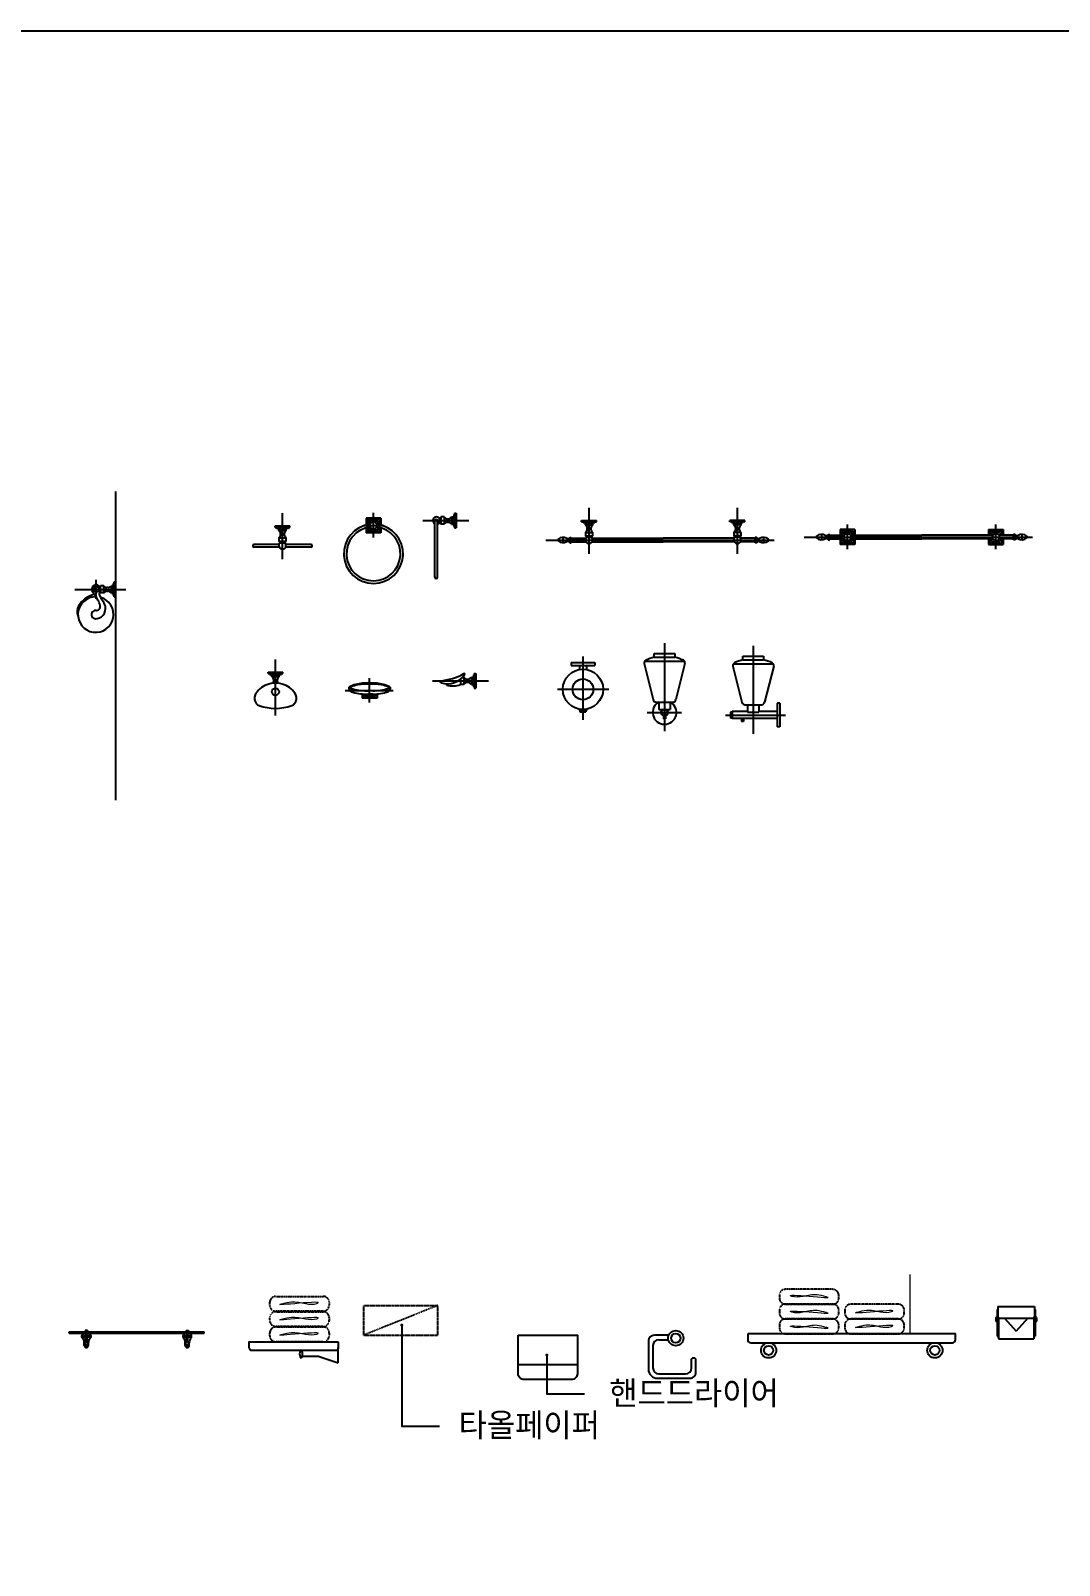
# Model space of a CAD drawing. Header units: inches. Extents: x -1249499 to 290957, y -589671 to 1013543.
# Drawn here: x -1055255 to -1051788, y 303014 to 308188 of the extents above; entities that cross this region are included whole.
import ezdxf
from ezdxf.enums import TextEntityAlignment as Align

# ---------------------------------------------------------------- set-up
doc = ezdxf.new("R2010")
doc.units = ezdxf.units.IN
doc.header["$MEASUREMENT"] = 0
doc.linetypes.add('HIDDEN', pattern=[2, 1, -1])
for name, color, linetype in [('4', 4, 'Continuous'), ('5', 5, 'Continuous'), ('7', 7, 'Continuous'), ('FUR', 4, 'Continuous'), ('TOIL', 9, 'Continuous'), ('가구', 4, 'Continuous'), ('벽체마감', 1, 'Continuous')]:
    doc.layers.add(name, color=color, linetype=linetype)
for name, color, linetype, lineweight in [('8', 8, 'Continuous', 5), ('보조선', 8, 'Continuous', 5), ('입면마감재선', 8, 'Continuous', 5)]:
    doc.layers.add(name, color=color, linetype=linetype, lineweight=lineweight)
doc.styles.add('HGTXT', font='romans.shx', dxfattribs={"height": 200, "bigfont": 'whgtxt.shx'})

msp = doc.modelspace()

# ---------------------------------------------------------------- linework, layer by layer
at = {"color": 6}
msp.add_lwpolyline([(-1061085, 308188), (-1045914, 308188), (-1045914, 301019), (-1061085, 301019)], close=True, dxfattribs=at)
at = {"const_width": 5}
for points in [[(-1054006.5, 303824.1, 1), (-1054001.5, 303824.1, 1)], [(-1053517.5, 303723.2, 1), (-1053512.5, 303723.2, 1)]]:
    msp.add_lwpolyline(points, format="xyb", close=True, dxfattribs=at)
at = {"layer": '4'}
msp.add_line((-1053412.2, 303690.3), (-1053612.2, 303690.3), dxfattribs=at)
msp.add_lwpolyline([(-1053612.2, 303790.3), (-1053412.2, 303790.3), (-1053412.2, 303660.3, -0.414214), (-1053432.2, 303640.3), (-1053592.2, 303640.3, -0.414214), (-1053612.2, 303660.3)], format="xyb", close=True, dxfattribs=at)
at = {"layer": '5'}
for p, q in [((-1054967.9, 305594.4), (-1054967.9, 306635)), ((-1054406.3, 306406), (-1054406.3, 306561.1)), ((-1054074.5, 306545), (-1054124.5, 306545)), ((-1054124.5, 306545), (-1054124.5, 306521.4)), ((-1054099.5, 306479.5), (-1054099.5, 306562.1)), ((-1054074.5, 306545), (-1054074.5, 306521.4)), ((-1053877.7, 306544.1), (-1053877.7, 306528.8)), ((-1053861.5, 306548.5), (-1053872.3, 306548.5)), ((-1053872.3, 306548.5), (-1053872.3, 306524.5)), ((-1053861.5, 306548.5), (-1053861.5, 306524.5)), ((-1053851.1, 306542.5), (-1053846.7, 306542.5)), ((-1053836, 306548.9), (-1053831, 306548.9)), ((-1053836, 306548.9), (-1053836, 306524)), ((-1053831, 306551.5), (-1053828.5, 306551.5)), ((-1053831, 306551.5), (-1053831, 306521.5)), ((-1053828.5, 306556.5), (-1053826, 306556.5)), ((-1053828.5, 306556.5), (-1053828.5, 306516.5)), ((-1053826, 306561.5), (-1053826, 306511.5)), ((-1053826, 306561.5), (-1053821, 306561.5)), ((-1053821, 306561.5), (-1053821, 306511.5)), ((-1053372.8, 306424.6), (-1053372.8, 306579.7)), ((-1052872.8, 306424.6), (-1052872.8, 306579.7)), ((-1054431.3, 306518.3), (-1054381.3, 306518.3)), ((-1054431.3, 306513.3), (-1054431.3, 306518.3)), ((-1054431.3, 306513.3), (-1054381.3, 306513.3)), ((-1054426.3, 306510.8), (-1054426.3, 306513.3)), ((-1054426.3, 306510.8), (-1054386.3, 306510.8)), ((-1054421.3, 306508.3), (-1054421.3, 306510.8)), ((-1054421.3, 306508.3), (-1054391.3, 306508.3)), ((-1054418.7, 306503.3), (-1054418.7, 306508.3)), ((-1054418.7, 306503.3), (-1054393.9, 306503.3)), ((-1054412.3, 306488.1), (-1054412.3, 306492.5)), ((-1054400.3, 306492.5), (-1054400.3, 306488.1)), ((-1054393.9, 306503.3), (-1054393.9, 306508.3)), ((-1054391.3, 306508.3), (-1054391.3, 306510.8)), ((-1054386.3, 306510.8), (-1054386.3, 306513.3)), ((-1054381.3, 306513.3), (-1054381.3, 306518.3)), ((-1054133.6, 306520), (-1054064.5, 306520)), ((-1054124.5, 306512), (-1054124.5, 306495)), ((-1054074.5, 306495), (-1054124.5, 306495)), ((-1054119.5, 306540), (-1054079.5, 306540)), ((-1054119.5, 306540), (-1054119.5, 306522.5)), ((-1054119.5, 306513.3), (-1054119.5, 306500)), ((-1054079.5, 306500), (-1054119.5, 306500)), ((-1054114.5, 306535), (-1054084.5, 306535)), ((-1054114.5, 306535), (-1054114.5, 306523.4)), ((-1054114.5, 306514), (-1054114.5, 306505)), ((-1054084.5, 306505), (-1054114.5, 306505)), ((-1054084.5, 306535), (-1054084.5, 306523.4)), ((-1054084.5, 306514), (-1054084.5, 306505)), ((-1054079.5, 306540), (-1054079.5, 306522.5)), ((-1054079.5, 306513.3), (-1054079.5, 306500)), ((-1054074.5, 306512), (-1054074.5, 306495)), ((-1053933.3, 306536.5), (-1053778.1, 306536.5)), ((-1053892.5, 306345.5), (-1053892.5, 306535.8)), ((-1053883.5, 306345.5), (-1053883.5, 306535.8)), ((-1053861.5, 306524.5), (-1053872.3, 306524.5)), ((-1053846.7, 306530.5), (-1053851.1, 306530.5)), ((-1053836, 306524), (-1053831, 306524)), ((-1053831, 306521.5), (-1053828.5, 306521.5)), ((-1053828.5, 306516.5), (-1053826, 306516.5)), ((-1053826, 306511.5), (-1053821, 306511.5)), ((-1053397.8, 306536.9), (-1053347.8, 306536.9)), ((-1053397.8, 306531.9), (-1053397.8, 306536.9)), ((-1053397.8, 306531.9), (-1053347.8, 306531.9)), ((-1053392.8, 306529.4), (-1053392.8, 306531.9)), ((-1053392.8, 306529.4), (-1053352.8, 306529.4)), ((-1053387.8, 306526.9), (-1053387.8, 306529.4)), ((-1053387.8, 306526.9), (-1053357.8, 306526.9)), ((-1053385.2, 306521.9), (-1053385.2, 306526.9)), ((-1053385.2, 306521.9), (-1053360.3, 306521.9)), ((-1053384.8, 306496.3), (-1053384.8, 306485.5)), ((-1053384.8, 306496.3), (-1053360.8, 306496.3)), ((-1053378.8, 306506.7), (-1053378.8, 306511.1)), ((-1053366.8, 306511.1), (-1053366.8, 306506.7)), ((-1053360.8, 306496.3), (-1053360.8, 306485.5)), ((-1053360.3, 306521.9), (-1053360.3, 306526.9)), ((-1053357.8, 306526.9), (-1053357.8, 306529.4)), ((-1053352.8, 306529.4), (-1053352.8, 306531.9)), ((-1053347.8, 306531.9), (-1053347.8, 306536.9)), ((-1052897.8, 306531.9), (-1052897.8, 306536.9)), ((-1052847.8, 306536.9), (-1052897.8, 306536.9)), ((-1052847.8, 306531.9), (-1052897.8, 306531.9)), ((-1052892.8, 306529.4), (-1052892.8, 306531.9)), ((-1052852.8, 306529.4), (-1052892.8, 306529.4)), ((-1052887.8, 306526.9), (-1052887.8, 306529.4)), ((-1052857.8, 306526.9), (-1052887.8, 306526.9)), ((-1052885.2, 306521.9), (-1052885.2, 306526.9)), ((-1052860.3, 306521.9), (-1052885.2, 306521.9)), ((-1052884.8, 306496.3), (-1052884.8, 306485.5)), ((-1052860.8, 306496.3), (-1052884.8, 306496.3)), ((-1052878.8, 306511.1), (-1052878.8, 306506.7)), ((-1052866.8, 306506.7), (-1052866.8, 306511.1)), ((-1052860.8, 306496.3), (-1052860.8, 306485.5)), ((-1052860.3, 306521.9), (-1052860.3, 306526.9)), ((-1052857.8, 306526.9), (-1052857.8, 306529.4)), ((-1052852.8, 306529.4), (-1052852.8, 306531.9)), ((-1052847.8, 306531.9), (-1052847.8, 306536.9)), ((-1052476.6, 306505.8), (-1052526.6, 306505.8)), ((-1052526.6, 306505.8), (-1052526.6, 306486.8)), ((-1052521.6, 306500.8), (-1052521.6, 306486.8)), ((-1052521.6, 306500.8), (-1052481.6, 306500.8)), ((-1052516.6, 306495.8), (-1052516.6, 306486.8)), ((-1052516.6, 306495.8), (-1052486.6, 306495.8)), ((-1052501.6, 306440.3), (-1052501.6, 306522.9)), ((-1052486.6, 306495.8), (-1052486.6, 306486.8)), ((-1052481.6, 306500.8), (-1052481.6, 306486.8)), ((-1052476.6, 306505.8), (-1052476.6, 306486.8)), ((-1052026.6, 306505.8), (-1051976.6, 306505.8)), ((-1052026.6, 306505.8), (-1052026.6, 306486.8)), ((-1052021.6, 306500.8), (-1052021.6, 306486.8)), ((-1051981.6, 306500.8), (-1052021.6, 306500.8)), ((-1052016.6, 306495.8), (-1052016.6, 306486.8)), ((-1051986.6, 306495.8), (-1052016.6, 306495.8)), ((-1052001.6, 306440.3), (-1052001.6, 306522.9)), ((-1051986.6, 306495.8), (-1051986.6, 306486.8)), ((-1051981.6, 306500.8), (-1051981.6, 306486.8)), ((-1051976.6, 306505.8), (-1051976.6, 306486.8)), ((-1054417.8, 306455.8), (-1054501.8, 306455.8)), ((-1054416.9, 306446.8), (-1054501.8, 306446.8)), ((-1054418.3, 306477.7), (-1054394.3, 306477.7)), ((-1054418.3, 306477.7), (-1054418.3, 306466.9)), ((-1054418.3, 306466.9), (-1054394.3, 306466.9)), ((-1054414, 306461.5), (-1054398.6, 306461.5)), ((-1054310.8, 306446.8), (-1054395.7, 306446.8)), ((-1054310.8, 306455.8), (-1054394.8, 306455.8)), ((-1054394.3, 306477.7), (-1054394.3, 306466.9)), ((-1053518.7, 306470.9), (-1052748.8, 306470.9)), ((-1053460.8, 306479.9), (-1053460.8, 306461.9)), ((-1053437.8, 306461.9), (-1053437.8, 306479.9)), ((-1053437.8, 306479.9), (-1053432.8, 306479.9)), ((-1053437.8, 306461.9), (-1053432.8, 306461.9)), ((-1053432.8, 306461.9), (-1053432.8, 306479.9)), ((-1053432.8, 306476.9), (-1053383.1, 306476.9)), ((-1053432.8, 306464.9), (-1053383.1, 306464.9)), ((-1053384.8, 306485.5), (-1053360.8, 306485.5)), ((-1053380.4, 306480.1), (-1053365.1, 306480.1)), ((-1053362.4, 306476.9), (-1053122.8, 306476.9)), ((-1053362.4, 306464.9), (-1053122.8, 306464.9)), ((-1052883.1, 306476.9), (-1053122.8, 306476.9)), ((-1052883.1, 306464.9), (-1053122.8, 306464.9)), ((-1052860.8, 306485.5), (-1052884.8, 306485.5)), ((-1052865.1, 306480.1), (-1052880.4, 306480.1)), ((-1052812.8, 306476.9), (-1052862.4, 306476.9)), ((-1052812.8, 306464.9), (-1052862.4, 306464.9)), ((-1052807.8, 306479.9), (-1052812.8, 306479.9)), ((-1052812.8, 306461.9), (-1052812.8, 306479.9)), ((-1052807.8, 306461.9), (-1052812.8, 306461.9)), ((-1052807.8, 306461.9), (-1052807.8, 306479.9)), ((-1052784.8, 306479.9), (-1052784.8, 306461.9)), ((-1052647.5, 306480.8), (-1051877.6, 306480.8)), ((-1052589.6, 306489.8), (-1052589.6, 306471.8)), ((-1052566.6, 306489.8), (-1052561.6, 306489.8)), ((-1052566.6, 306471.8), (-1052566.6, 306489.8)), ((-1052566.6, 306471.8), (-1052561.6, 306471.8)), ((-1052561.6, 306471.8), (-1052561.6, 306489.8)), ((-1052561.6, 306486.8), (-1052512, 306486.8)), ((-1052561.6, 306474.8), (-1052512, 306474.8)), ((-1052526.6, 306474.8), (-1052526.6, 306455.8)), ((-1052476.6, 306455.8), (-1052526.6, 306455.8)), ((-1052521.6, 306474.8), (-1052521.6, 306460.8)), ((-1052481.6, 306460.8), (-1052521.6, 306460.8)), ((-1052516.6, 306474.8), (-1052516.6, 306465.8)), ((-1052486.6, 306465.8), (-1052516.6, 306465.8)), ((-1052491.2, 306486.8), (-1052251.6, 306486.8)), ((-1052491.2, 306474.8), (-1052251.6, 306474.8)), ((-1052486.6, 306474.8), (-1052486.6, 306465.8)), ((-1052481.6, 306474.8), (-1052481.6, 306460.8)), ((-1052476.6, 306474.8), (-1052476.6, 306455.8)), ((-1052012, 306486.8), (-1052251.6, 306486.8)), ((-1052012, 306474.8), (-1052251.6, 306474.8)), ((-1052026.6, 306474.8), (-1052026.6, 306455.8)), ((-1052026.6, 306455.8), (-1051976.6, 306455.8)), ((-1052021.6, 306474.8), (-1052021.6, 306460.8)), ((-1052021.6, 306460.8), (-1051981.6, 306460.8)), ((-1052016.6, 306474.8), (-1052016.6, 306465.8)), ((-1052016.6, 306465.8), (-1051986.6, 306465.8)), ((-1051941.6, 306486.8), (-1051991.2, 306486.8)), ((-1051941.6, 306474.8), (-1051991.2, 306474.8)), ((-1051986.6, 306474.8), (-1051986.6, 306465.8)), ((-1051981.6, 306474.8), (-1051981.6, 306460.8)), ((-1051976.6, 306474.8), (-1051976.6, 306455.8)), ((-1051936.6, 306489.8), (-1051941.6, 306489.8)), ((-1051941.6, 306471.8), (-1051941.6, 306489.8)), ((-1051936.6, 306471.8), (-1051941.6, 306471.8)), ((-1051936.6, 306471.8), (-1051936.6, 306489.8)), ((-1051913.6, 306489.8), (-1051913.6, 306471.8)), ((-1055033.9, 306273.1), (-1055033.9, 306336.4)), ((-1055105.8, 306304.4), (-1054933.9, 306304.4)), ((-1055019.2, 306307.7), (-1055019.2, 306316.4)), ((-1055008.4, 306316.4), (-1055019.2, 306316.4)), ((-1055019.2, 306301.1), (-1055019.2, 306292.4)), ((-1055008.4, 306292.4), (-1055019.2, 306292.4)), ((-1055008.4, 306292.4), (-1055008.4, 306316.4)), ((-1054993.6, 306310.4), (-1054998, 306310.4)), ((-1054998, 306298.4), (-1054993.6, 306298.4)), ((-1054982.9, 306291.9), (-1054982.9, 306316.8)), ((-1054982.9, 306316.8), (-1054977.9, 306316.8)), ((-1054982.9, 306291.9), (-1054977.9, 306291.9)), ((-1054977.9, 306289.4), (-1054977.9, 306319.4)), ((-1054977.9, 306319.4), (-1054975.4, 306319.4)), ((-1054977.9, 306289.4), (-1054975.4, 306289.4)), ((-1054975.4, 306284.4), (-1054975.4, 306324.4)), ((-1054975.4, 306324.4), (-1054972.9, 306324.4)), ((-1054975.4, 306284.4), (-1054972.9, 306284.4)), ((-1054972.9, 306279.4), (-1054972.9, 306329.4)), ((-1054972.9, 306329.4), (-1054967.9, 306329.4)), ((-1054967.9, 306279.4), (-1054967.9, 306329.4)), ((-1054972.9, 306279.4), (-1054967.9, 306279.4)), ((-1053393.4, 306078.2), (-1053393.4, 305864.8)), ((-1053153.3, 306088.6), (-1053083.3, 306088.6)), ((-1053153.3, 306075.9), (-1053153.3, 306088.6)), ((-1053118.3, 306122.8), (-1053118.3, 305826.3)), ((-1053083.3, 306088.6), (-1053083.3, 306075.9)), ((-1052854.2, 306079.8), (-1052784.3, 306079.8)), ((-1052854.2, 306067.1), (-1052854.2, 306079.8)), ((-1052819.2, 306114), (-1052819.2, 305817.5)), ((-1052784.3, 306079.8), (-1052784.3, 306067.1)), ((-1054454.7, 306025.4), (-1054404.7, 306025.4)), ((-1054454.7, 306020.4), (-1054454.7, 306025.4)), ((-1054429.7, 305879.1), (-1054429.7, 306068.2)), ((-1054404.7, 306020.4), (-1054404.7, 306025.4)), ((-1053433.4, 306057.5), (-1053353.4, 306057.5)), ((-1053433.4, 306057.5), (-1053433.4, 306047.5)), ((-1053433.4, 306047.5), (-1053353.4, 306047.5)), ((-1053405.4, 306047.5), (-1053405.4, 306034.3)), ((-1053381.4, 306047.5), (-1053381.4, 306034.3)), ((-1053353.4, 306057.5), (-1053353.4, 306047.5)), ((-1053187.1, 306054.8), (-1053156.6, 305932.9)), ((-1053185.6, 306061.9), (-1053051, 306061.9)), ((-1053153.3, 306075.9), (-1053083.3, 306075.9)), ((-1053049.5, 306054.8), (-1053080, 305932.9)), ((-1052888.1, 306046), (-1052857.6, 305924.1)), ((-1052886.6, 306053.1), (-1052751.9, 306053.1)), ((-1052854.2, 306067.1), (-1052784.3, 306067.1)), ((-1052750.4, 306046), (-1052780.9, 305924.1)), ((-1054454.7, 306020.4), (-1054404.7, 306020.4)), ((-1054449.7, 306017.9), (-1054449.7, 306020.4)), ((-1054449.7, 306017.9), (-1054409.7, 306017.9)), ((-1054444.7, 306015.4), (-1054444.7, 306017.9)), ((-1054444.7, 306015.4), (-1054414.7, 306015.4)), ((-1054442.2, 306010.4), (-1054442.2, 306015.4)), ((-1054442.2, 306010.4), (-1054417.3, 306010.4)), ((-1054435.7, 305995.2), (-1054435.7, 305999.6)), ((-1054423.7, 305999.6), (-1054423.7, 305995.2)), ((-1054417.3, 306010.4), (-1054417.3, 306015.4)), ((-1054414.7, 306015.4), (-1054414.7, 306017.9)), ((-1054409.7, 306017.9), (-1054409.7, 306020.4)), ((-1054087.5, 305988.2), (-1054137.5, 305988.2)), ((-1054137.5, 305988.2), (-1054137.5, 305987.2)), ((-1054112.5, 305922.6), (-1054112.5, 306005.2)), ((-1054087.5, 305988.2), (-1054087.5, 305987.2)), ((-1053900.7, 305996.1), (-1053711.6, 305996.1)), ((-1053853, 305986.1), (-1053853, 305982.1)), ((-1053805.8, 306001.8), (-1053805.8, 305984.1)), ((-1053795, 305984.1), (-1053805.8, 305984.1)), ((-1053795, 306008.1), (-1053799.2, 306008.1)), ((-1053795, 306008.1), (-1053795, 305984.1)), ((-1053784.6, 306002.1), (-1053780.2, 306002.1)), ((-1053780.2, 305990.1), (-1053784.6, 305990.1)), ((-1053769.5, 306008.5), (-1053769.5, 305983.6)), ((-1053769.5, 306008.5), (-1053764.5, 306008.5)), ((-1053769.5, 305983.6), (-1053764.5, 305983.6)), ((-1053764.5, 306011.1), (-1053764.5, 305981.1)), ((-1053764.5, 306011.1), (-1053762, 306011.1)), ((-1053764.5, 305981.1), (-1053762, 305981.1)), ((-1053762, 306016.1), (-1053762, 305976.1)), ((-1053762, 306016.1), (-1053759.5, 306016.1)), ((-1053762, 305976.1), (-1053759.5, 305976.1)), ((-1053759.5, 306021.1), (-1053759.5, 305971.1)), ((-1053759.5, 306021.1), (-1053754.5, 306021.1)), ((-1053754.5, 306021.1), (-1053754.5, 305971.1)), ((-1054195.1, 305963.2), (-1054032.7, 305963.2)), ((-1054137.5, 305951.8), (-1054137.5, 305938.2)), ((-1054087.5, 305938.2), (-1054137.5, 305938.2)), ((-1054132.5, 305951.5), (-1054132.5, 305943.2)), ((-1054092.5, 305943.2), (-1054132.5, 305943.2)), ((-1054127.5, 305949.8), (-1054127.5, 305951.3)), ((-1054123.2, 305962.5), (-1054112.5, 305962.5)), ((-1054123.2, 305951.2), (-1054112.5, 305951.2)), ((-1054101.7, 305962.5), (-1054112.5, 305962.5)), ((-1054101.7, 305951.2), (-1054112.5, 305951.2)), ((-1054097.5, 305949.8), (-1054097.5, 305951.3)), ((-1054092.5, 305951.5), (-1054092.5, 305943.2)), ((-1054087.5, 305951.8), (-1054087.5, 305938.2)), ((-1053759.5, 305971.1), (-1053754.5, 305971.1)), ((-1053478.8, 305967.5), (-1053306.3, 305967.5)), ((-1053146.8, 305924.6), (-1053089.8, 305924.6)), ((-1053137.3, 305924.6), (-1053137.3, 305899.6)), ((-1053099.3, 305924.6), (-1053099.3, 305899.6)), ((-1053405.4, 305900.7), (-1053405.4, 305896.2)), ((-1053405.4, 305896.2), (-1053381.4, 305896.2)), ((-1053403.4, 305896.2), (-1053403.4, 305891.2)), ((-1053403.4, 305891.2), (-1053383.4, 305891.2)), ((-1053383.4, 305896.2), (-1053383.4, 305891.2)), ((-1053381.4, 305900.7), (-1053381.4, 305896.2)), ((-1053176.6, 305889.6), (-1053060.9, 305889.6)), ((-1053137.3, 305899.6), (-1053099.3, 305899.6)), ((-1053121.8, 305878.1), (-1053121.8, 305867.6)), ((-1053114.8, 305878.1), (-1053114.8, 305867.6)), ((-1052913.1, 305880.8), (-1052710.5, 305880.8)), ((-1052890.5, 305890.8), (-1052895.5, 305890.8)), ((-1052895.5, 305890.8), (-1052895.5, 305870.8)), ((-1052890.5, 305870.8), (-1052895.5, 305870.8)), ((-1052838.2, 305892.8), (-1052890.5, 305892.8)), ((-1052890.5, 305892.8), (-1052890.5, 305868.8)), ((-1052847.7, 305915.8), (-1052790.8, 305915.8)), ((-1052838.2, 305915.8), (-1052838.2, 305890.8)), ((-1052838.2, 305890.8), (-1052800.2, 305890.8)), ((-1052800.2, 305915.8), (-1052800.2, 305890.8)), ((-1052739.2, 305892.8), (-1052800.2, 305892.8)), ((-1052739.2, 305920.8), (-1052739.2, 305840.8)), ((-1052729.2, 305920.8), (-1052739.2, 305920.8)), ((-1052729.2, 305920.8), (-1052729.2, 305840.8)), ((-1053114.8, 305867.6), (-1053121.8, 305867.6)), ((-1052739.2, 305868.8), (-1052890.5, 305868.8)), ((-1052859.3, 305868.8), (-1052859.3, 305858.8)), ((-1052852.3, 305858.8), (-1052859.3, 305858.8)), ((-1052852.3, 305868.8), (-1052852.3, 305858.8)), ((-1052729.2, 305840.8), (-1052739.2, 305840.8))]:
    msp.add_line(p, q, dxfattribs=at)
at = {"layer": '5', "linetype": 'HIDDEN'}
for p, q in [((-1054132.2, 303890.3), (-1053882.2, 303890.3)), ((-1054132.2, 303790.3), (-1054132.2, 303890.3)), ((-1053882.2, 303890.3), (-1054132.2, 303790.3)), ((-1053882.2, 303790.3), (-1053882.2, 303890.3)), ((-1054132.2, 303790.3), (-1053882.2, 303790.3))]:
    msp.add_line(p, q, dxfattribs=at)
at = {"layer": '5'}
msp.add_lwpolyline([(-1054360.8, 305948.5, 0.097975), (-1054376.7, 305969.1, 0.093152), (-1054400.6, 305983.2, 0.08734), (-1054429.7, 305988.4, 0.08734), (-1054458.8, 305983.2, 0.093152), (-1054482.7, 305969.1, 0.097975), (-1054498.6, 305948.5, 0.006027)], format="xyb", dxfattribs=at)
for centre, radius in [((-1054099.5, 306520), 12), ((-1052501.6, 306480.8), 12), ((-1052001.6, 306480.8), 12), ((-1055033.8, 306304.4), 9), ((-1053393.4, 305967.5), 67.9), ((-1053393.4, 305967.5), 35), ((-1054429.7, 305959.4), 12), ((-1053118.3, 305889.6), 10)]:
    msp.add_circle(centre, radius, dxfattribs=at)
for centre, radius, start, end in [((-1053887, 306536.5), 12, 39.7788, 242.472), ((-1053885.8, 306559.7), 17.5, 297.2378, 320.0303), ((-1053848.1, 306559.7), 17.5, 219.9697, 260.0303), ((-1053849.7, 306559.7), 17.5, 279.9697, 321.9038), ((-1054429.6, 306489.5), 17.5, 9.9697, 51.9038), ((-1054383, 306489.5), 17.5, 128.0962, 170.0303), ((-1054099.5, 306424.5), 100, 96.5257, 83.4743), ((-1054099.5, 306424.5), 91, 96.8412, 83.1588), ((-1053888, 306535.8), 4.5, 0, 180), ((-1053887, 306536.5), 12, 286.7274, 320.2212), ((-1053885.8, 306513.2), 17.5, 39.9697, 62.7622), ((-1053848.1, 306513.2), 17.5, 99.9697, 140.0303), ((-1053849.7, 306513.2), 17.5, 38.0962, 80.0303), ((-1053396, 306508.1), 17.5, 9.9697, 51.9038), ((-1053396, 306509.7), 17.5, 309.9697, 350.0303), ((-1053349.5, 306508.1), 17.5, 128.0962, 170.0303), ((-1053349.5, 306509.7), 17.5, 189.9697, 230.0303), ((-1052896, 306508.1), 17.5, 9.9697, 51.9038), ((-1052896, 306509.7), 17.5, 309.9697, 350.0303), ((-1052849.5, 306508.1), 17.5, 128.0962, 170.0303), ((-1052849.5, 306509.7), 17.5, 189.9697, 230.0303), ((-1054501.8, 306451.3), 4.5, 90, 270), ((-1054429.6, 306491.2), 17.5, 309.9697, 350.0303), ((-1054429.6, 306453.5), 17.5, 27.2378, 50.0303), ((-1054406.3, 306452.3), 12, 129.7788, 50.2212), ((-1054383, 306491.2), 17.5, 189.9697, 230.0303), ((-1054383, 306453.5), 17.5, 129.9697, 152.7622), ((-1054310.8, 306451.3), 4.5, 270, 90), ((-1053474.5, 306470.9), 4, 130.1687, 229.8313), ((-1053460.8, 306454.6), 25.3, 59.071, 130.1687), ((-1053460.8, 306487.2), 25.3, 229.8313, 300.929), ((-1053444.9, 306484.1), 8.3, 249.8991, 329.4477), ((-1053444.9, 306457.7), 8.3, 30.5523, 110.1009), ((-1053396, 306472.1), 17.5, 27.2378, 50.0303), ((-1053372.8, 306470.9), 12, 129.7788, 50.2212), ((-1053349.5, 306472.1), 17.5, 129.9697, 152.7622), ((-1052896, 306472.1), 17.5, 27.2378, 50.0303), ((-1052872.8, 306470.9), 12, 129.7788, 50.2212), ((-1052849.5, 306472.1), 17.5, 129.9697, 152.7622), ((-1052800.6, 306484.1), 8.3, 210.5523, 290.1009), ((-1052800.6, 306457.7), 8.3, 69.8991, 149.4477), ((-1052784.8, 306454.6), 25.3, 49.8313, 120.929), ((-1052784.8, 306487.2), 25.3, 239.071, 310.1687), ((-1052771, 306470.9), 4, 310.1687, 49.8313), ((-1052603.3, 306480.8), 4, 130.1687, 229.8313), ((-1052589.6, 306464.6), 25.3, 59.071, 130.1687), ((-1052589.6, 306497.1), 25.3, 229.8313, 300.929), ((-1052573.8, 306494), 8.3, 249.8991, 329.4477), ((-1052573.8, 306467.6), 8.3, 30.5523, 110.1009), ((-1051929.5, 306494), 8.3, 210.5523, 290.1009), ((-1051929.5, 306467.6), 8.3, 69.8991, 149.4477), ((-1051913.6, 306464.6), 25.3, 49.8313, 120.929), ((-1051913.6, 306497.1), 25.3, 239.071, 310.1687), ((-1051899.9, 306480.8), 4, 310.1687, 49.8313), ((-1053888, 306345.5), 4.5, 180, 0), ((-1055018.3, 306203.5), 87.3, 104.5397, 149.179), ((-1055033.8, 306304.4), 15, 321.4697, 217.293), ((-1055201.8, 306173.6), 197.9, 28.6397, 37.9508), ((-1055014.2, 306288.9), 10, 141.4697, 205.2274), ((-1054932.1, 306327.5), 100.7, 205.2274, 217.513), ((-1055032.7, 306327.6), 17.5, 307.1317, 320.0303), ((-1055032.7, 306281.1), 17.5, 39.9697, 52.7426), ((-1054995, 306327.6), 17.5, 219.9697, 260.0303), ((-1054995, 306281.1), 17.5, 99.9697, 140.0303), ((-1054996.6, 306327.6), 17.5, 279.9697, 321.9038), ((-1054996.6, 306281.1), 17.5, 38.0962, 80.0303), ((-1055062.8, 306229.3), 35.8, 148.3017, 202.0627), ((-1055035.5, 306219.7), 60, 89.2408, 74.6675), ((-1055035.5, 306219.7), 14.3, 90.9584, 288.6027), ((-1055032.6, 306246), 12.4, 255.2996, 16.0263), ((-1055037.3, 306240.5), 34.9, 280.4912, 24.4952), ((-1055078.1, 306238), 58.6, 11.258, 31.3947), ((-1055095.8, 306209.8), 101, 26.5504, 33.9401), ((-1053177.3, 306056.4), 10, 116.2482, 189.3462), ((-1053118.3, 305936.9), 143.3, 104.1187, 116.2482), ((-1053118.3, 305936.9), 143.3, 63.7518, 75.8813), ((-1053059.3, 306056.4), 10, 350.6538, 63.7518), ((-1052878.2, 306047.6), 10, 116.2482, 189.3462), ((-1052819.2, 305928.1), 143.3, 104.1187, 116.2482), ((-1052819.2, 305928.1), 143.3, 63.7518, 75.8813), ((-1052760.3, 306047.6), 10, 350.6538, 63.7518), ((-1054453, 305996.6), 17.5, 9.9697, 51.9038), ((-1054453, 305998.2), 17.5, 323.8428, 350.0303), ((-1054406.5, 305996.6), 17.5, 128.0962, 170.0303), ((-1054406.5, 305998.2), 17.5, 189.9697, 216.1572), ((-1054178.1, 305971), 5, 110.3509, 191.9549), ((-1054132, 305882.9), 104.5, 92.4919, 117.2643), ((-1054132, 305880.1), 104.5, 92.4919, 116.6037), ((-1054167.8, 305984.5), 15.5, 225.0678, 242.9182), ((-1054089.8, 305106.8), 881.7, 91.4717, 93.0385), ((-1054089.8, 305104), 881.7, 91.4717, 93.0385), ((-1054135.1, 305106.8), 881.7, 86.9615, 88.5283), ((-1054135.1, 305104), 881.7, 86.9615, 88.5283), ((-1054092.9, 305882.9), 104.5, 62.7357, 87.5081), ((-1054092.9, 305880.1), 104.5, 63.3963, 87.5081), ((-1054057.1, 305984.5), 15.5, 297.0818, 314.9322), ((-1054046.8, 305971), 5, 348.0451, 69.6491), ((-1053875.1, 305995.2), 1, 94.6299, 198.5484), ((-1053867.3, 305997.8), 9.24, 198.5484, 245.7392), ((-1053891.4, 306197), 201.5, 274.6299, 298.8057), ((-1053849.8, 306055), 69, 252.0351, 327.7102), ((-1053832, 306045.5), 66.8, 251.6605, 293.117), ((-1053781.6, 306019.3), 17.5, 219.9697, 260.0303), ((-1053781.6, 305972.8), 17.5, 99.9697, 140.0303), ((-1053793.3, 306018.7), 1.98, 342.4296, 120.7294), ((-1053783.2, 306019.3), 17.5, 279.9697, 321.9038), ((-1053783.2, 305972.8), 17.5, 38.0962, 80.0303), ((-1054470.7, 305937.8), 29.9, 159.1952, 218.0369), ((-1054388.8, 305937.8), 29.9, 321.9631, 20.8048), ((-1054167.8, 305973.2), 15.5, 191.9549, 242.9182), ((-1054123.2, 306130.8), 168.3, 252.1093, 270), ((-1054123.2, 306119.6), 168.3, 252.1093, 270), ((-1054112.5, 305976.3), 30.5, 240.509, 299.491), ((-1054101.7, 306130.8), 168.3, 270, 287.8907), ((-1054101.7, 306119.6), 168.3, 270, 287.8907), ((-1054057.1, 305973.2), 15.5, 297.0818, 348.0451), ((-1053118.3, 305889.6), 40, 118.955, 61.045), ((-1053146.8, 305934.6), 10, 189.3462, 270), ((-1053089.8, 305934.6), 10, 270, 350.6538), ((-1052847.7, 305925.8), 10, 189.3462, 270), ((-1052790.8, 305925.8), 10, 270, 350.6538), ((-1054478.5, 305931.7), 20, 218.0369, 250.7502), ((-1054429.7, 306071.3), 167.9, 250.7502, 289.2498), ((-1054381, 305931.7), 20, 289.2498, 321.9631), ((-1053118.3, 305889.6), 12, 123.5573, 56.4427)]:
    msp.add_arc(centre, radius, start, end, dxfattribs=at)
at = {"layer": '7'}
for points in [[(-1054004, 303824.1), (-1054004, 303483.8), (-1053877.3, 303483.8)], [(-1053515, 303723.2), (-1053515, 303592.6), (-1053388.3, 303592.6)]]:
    msp.add_lwpolyline(points, dxfattribs=at)
at = {"layer": 'FUR'}
for p, q in [((-1053157.5, 303754.9), (-1053157.5, 303679.9)), ((-1053137.5, 303774.9), (-1053104, 303774.9)), ((-1053027.5, 303679.9), (-1053027.5, 303709.9)), ((-1053137.5, 303659.9), (-1053047.5, 303659.9))]:
    msp.add_line(p, q, dxfattribs=at)
msp.add_lwpolyline([(-1053104.1, 303789.9), (-1053152.5, 303789.9, 0.414214), (-1053172.5, 303769.9), (-1053172.5, 303674.9, 0.414214), (-1053142.5, 303644.9), (-1053032.5, 303644.9, 0.414214), (-1053012.5, 303664.9), (-1053012.5, 303709.9)], format="xyb", dxfattribs=at)
for centre, radius in [((-1053080.4, 303780.1), 25.7), ((-1053080.4, 303780.1), 15.7), ((-1052767.5, 303739), 25.7), ((-1052767.5, 303739), 15.7), ((-1052207, 303739), 25.7), ((-1052207, 303739), 15.7)]:
    msp.add_circle(centre, radius, dxfattribs=at)
for centre, radius, start, end in [((-1053137.5, 303754.9), 20, 90, 180), ((-1053020, 303701.7), 11.2, 47.7373, 132.2627), ((-1053137.5, 303679.9), 20, 180, 270), ((-1053047.5, 303679.9), 20, 270, 0)]:
    msp.add_arc(centre, radius, start, end, dxfattribs=at)
at = {"layer": 'TOIL'}
for p, q in [((-1052002, 303849.3), (-1051997.4, 303852.2)), ((-1051997.4, 303876.9), (-1051996.4, 303876.9)), ((-1051997.4, 303876.9), (-1051997.4, 303786.9)), ((-1051996.4, 303876.9), (-1051996.4, 303786.9)), ((-1051994.9, 303886.4), (-1051871.8, 303886.4)), ((-1051994.9, 303886.4), (-1051994.9, 303851.9)), ((-1051871.8, 303886.4), (-1051871.8, 303851.9)), ((-1051870.4, 303876.9), (-1051870.4, 303786.9)), ((-1051870.4, 303876.9), (-1051869.4, 303876.9)), ((-1051869.4, 303876.9), (-1051869.4, 303786.9)), ((-1051864.8, 303849.3), (-1051869.4, 303852.2)), ((-1055124.7, 303801.3), (-1054669.7, 303801.3)), ((-1055124.7, 303797.3), (-1055124.7, 303801.3)), ((-1055063.2, 303806.3), (-1055071.2, 303806.3)), ((-1055071.2, 303806.3), (-1055071.2, 303794.3)), ((-1055063.2, 303806.3), (-1055063.2, 303794.3)), ((-1054731.2, 303806.3), (-1054731.2, 303794.3)), ((-1054731.2, 303806.3), (-1054723.2, 303806.3)), ((-1054723.2, 303806.3), (-1054723.2, 303794.3)), ((-1054669.7, 303797.3), (-1054669.7, 303801.3)), ((-1052002, 303849.3), (-1052002, 303837.2)), ((-1052002, 303837.2), (-1051997.4, 303834.3)), ((-1051992.7, 303848.3), (-1051992.7, 303777.7)), ((-1051990.9, 303847.9), (-1051875.8, 303847.9)), ((-1051972.6, 303847.9), (-1051933.4, 303803.3)), ((-1051894.2, 303847.9), (-1051933.4, 303803.3)), ((-1051874, 303848.3), (-1051874, 303777.7)), ((-1051864.8, 303837.2), (-1051869.4, 303834.3)), ((-1051864.8, 303849.3), (-1051864.8, 303837.2)), ((-1055124.7, 303797.3), (-1054669.7, 303797.3)), ((-1055074.2, 303755.3), (-1055074.2, 303765.2)), ((-1055063.2, 303794.3), (-1055071.2, 303794.3)), ((-1055069.7, 303765.9), (-1055069.7, 303791.1)), ((-1055064.7, 303765.9), (-1055064.7, 303791.1)), ((-1055060.2, 303755.3), (-1055060.2, 303765.2)), ((-1055054.6, 303780.3), (-1055054.6, 303780.2)), ((-1054739.8, 303780.3), (-1054739.8, 303780.2)), ((-1054734.2, 303755.3), (-1054734.2, 303765.2)), ((-1054731.2, 303794.3), (-1054723.2, 303794.3)), ((-1054729.7, 303765.9), (-1054729.7, 303791.1)), ((-1054724.7, 303765.9), (-1054724.7, 303791.1)), ((-1054720.2, 303755.3), (-1054720.2, 303765.2)), ((-1051997.4, 303786.9), (-1051996.4, 303786.9)), ((-1051992.7, 303777.7), (-1051874, 303777.7)), ((-1051870.4, 303786.9), (-1051869.4, 303786.9))]:
    msp.add_line(p, q, dxfattribs=at)
for points in [[(-1055079.7, 303780.2, -0.051645), (-1055081.2, 303782.2, -0.129253), (-1055082.2, 303786.3, -0.129253), (-1055081.2, 303790.3, -0.10637), (-1055077.8, 303794, -0.084664), (-1055073.1, 303796.4, -0.073859), (-1055067.2, 303797.3, -0.073859)], [(-1055067.2, 303797.3, -0.073859), (-1055061.3, 303796.4, -0.084664), (-1055056.6, 303794, -0.10637), (-1055053.3, 303790.3, -0.129253), (-1055052.2, 303786.3, -0.129253), (-1055053.3, 303782.2, -0.051645), (-1055054.7, 303780.2, -0.084664)], [(-1054727.2, 303797.3, 0.073859), (-1054733.1, 303796.4, 0.084664), (-1054737.8, 303794, 0.10637), (-1054741.2, 303790.3, 0.129253), (-1054742.2, 303786.3, 0.129253), (-1054741.2, 303782.2, 0.051645), (-1054739.7, 303780.2, 0.084664)], [(-1054714.7, 303780.2, 0.051645), (-1054713.3, 303782.2, 0.129253), (-1054712.2, 303786.3, 0.129253), (-1054713.3, 303790.3, 0.10637), (-1054716.6, 303794, 0.084664), (-1054721.3, 303796.4, 0.073859), (-1054727.2, 303797.3, 0.073859)]]:
    msp.add_lwpolyline(points, format="xyb", dxfattribs=at)
for centre, radius in [((-1055067.2, 303799.1), 3.51), ((-1054727.2, 303799.1), 3.51), ((-1055076.2, 303786.3), 3.32), ((-1055067.2, 303755.3), 3.32), ((-1055058.2, 303786.3), 3.32), ((-1054736.2, 303786.3), 3.32), ((-1054727.2, 303755.3), 3.32), ((-1054718.2, 303786.3), 3.32)]:
    msp.add_circle(centre, radius, dxfattribs=at)
for centre, radius, start, end in [((-1051990.9, 303851.9), 4, 180, 270), ((-1051875.8, 303851.9), 4, 270, 0), ((-1055097.2, 303765.2), 23, 0, 40.944), ((-1055067.2, 303755.3), 7, 180, 0), ((-1055071.5, 303765.8), 1.84, 261.6875, 3.532), ((-1055062.9, 303765.8), 1.84, 176.468, 278.3125), ((-1055037.2, 303765.2), 23, 139.056, 180), ((-1054757.2, 303765.2), 23, 0, 40.944), ((-1054727.2, 303755.3), 7, 180, 0), ((-1054731.5, 303765.8), 1.84, 261.6875, 3.532), ((-1054722.9, 303765.8), 1.84, 176.468, 278.3125), ((-1054697.2, 303765.2), 23, 139.056, 180)]:
    msp.add_arc(centre, radius, start, end, dxfattribs=at)
at = {"layer": '가구', "color": 1, "linetype": 'HIDDEN', "ltscale": 0.1}
for points in [[(-1054248.8, 303901), (-1054248.8, 303891, -0.414214), (-1054268.8, 303871), (-1054428.8, 303871, -0.414214), (-1054448.8, 303891), (-1054448.8, 303901, -0.414214), (-1054428.8, 303921), (-1054268.8, 303921, -0.414214)], [(-1052731.1, 303924.7), (-1052731.1, 303914.7, 0.414214), (-1052711.1, 303894.7), (-1052551.1, 303894.7, 0.414214), (-1052531.1, 303914.7), (-1052531.1, 303924.7, 0.414214), (-1052551.1, 303944.7), (-1052711.1, 303944.7, 0.414214)], [(-1054248.8, 303849.4), (-1054248.8, 303839.4, -0.414214), (-1054268.8, 303819.4), (-1054428.8, 303819.4, -0.414214), (-1054448.8, 303839.4), (-1054448.8, 303849.4, -0.414214), (-1054428.8, 303869.4), (-1054268.8, 303869.4, -0.414214)], [(-1052731.1, 303874.7), (-1052731.1, 303864.7, 0.414214), (-1052711.1, 303844.7), (-1052551.1, 303844.7, 0.414214), (-1052531.1, 303864.7), (-1052531.1, 303874.7, 0.414214), (-1052551.1, 303894.7), (-1052711.1, 303894.7, 0.414214)], [(-1052510.6, 303874.7), (-1052510.6, 303864.7, 0.414214), (-1052490.6, 303844.7), (-1052330.6, 303844.7, 0.414214), (-1052310.6, 303864.7), (-1052310.6, 303874.7, 0.414214), (-1052330.6, 303894.7), (-1052490.6, 303894.7, 0.414214)], [(-1054248.8, 303797.8), (-1054248.8, 303787.8, -0.414214), (-1054268.8, 303767.8), (-1054428.8, 303767.8, -0.414214), (-1054448.8, 303787.8), (-1054448.8, 303797.8, -0.414214), (-1054428.8, 303817.8), (-1054268.8, 303817.8, -0.414214)], [(-1052731.1, 303824.7), (-1052731.1, 303814.7, 0.414214), (-1052711.1, 303794.7), (-1052551.1, 303794.7, 0.414214), (-1052531.1, 303814.7), (-1052531.1, 303824.7, 0.414214), (-1052551.1, 303844.7), (-1052711.1, 303844.7, 0.414214)], [(-1052510.6, 303824.7), (-1052510.6, 303814.7, 0.414214), (-1052490.6, 303794.7), (-1052330.6, 303794.7, 0.414214), (-1052310.6, 303814.7), (-1052310.6, 303824.7, 0.414214), (-1052330.6, 303844.7), (-1052490.6, 303844.7, 0.414214)]]:
    msp.add_lwpolyline(points, format="xyb", close=True, dxfattribs=at)
at = {"layer": '벽체마감', "color": 4, "ltscale": 0.5}
for p, q in [((-1054342.9, 303738.2), (-1054341.2, 303737.6)), ((-1054282.1, 303718.2), (-1054339.9, 303718.2)), ((-1054282.1, 303718.2), (-1054217.9, 303697.1)), ((-1054217.9, 303697.1), (-1054217.9, 303748.2))]:
    msp.add_line(p, q, dxfattribs=at)
for points in [[(-1054217.9, 303768.2), (-1054217.9, 303748.2, -0.414214), (-1054227.9, 303738.2), (-1054508, 303738.2, -0.414214), (-1054518, 303748.2), (-1054518, 303768.2)], [(-1052838, 303794.7), (-1052838, 303774.7, 0.414214), (-1052828, 303764.7), (-1052148, 303764.7, 0.414214), (-1052138, 303774.7), (-1052138, 303794.7)]]:
    msp.add_lwpolyline(points, format="xyb", close=True, dxfattribs=at)
at = {"layer": '벽체마감', "color": 4, "ltscale": 0.5, "extrusion": (0, 0, -1)}
msp.add_ellipse((-1054343.5, 303726.7), major_axis=(0, 12.4), ratio=0.392499, dxfattribs=at)
at = {"layer": '보조선'}
for points, start_tangent, end_tangent in [([(-1054290.7, 303897.2), (-1054328.3, 303896.5), (-1054375.8, 303902.5), (-1054408.2, 303895.7), (-1054411.2, 303895), (-1054290.7, 303897.2)], (-0.951355, -0.308096), (-0.951355, -0.308096)), ([(-1052689.3, 303920.9), (-1052651.6, 303920.2), (-1052604.2, 303926.2), (-1052574, 303919.4), (-1052571, 303918.7), (-1052689.3, 303920.9)], (0.951355, -0.308096), (0.951355, -0.308096)), ([(-1054290.7, 303845.6), (-1054328.3, 303844.9), (-1054375.8, 303850.9), (-1054408.2, 303844.1), (-1054411.2, 303843.4), (-1054290.7, 303845.6)], (-0.951355, -0.308096), (-0.951355, -0.308096)), ([(-1052689.3, 303868), (-1052651.6, 303867.3), (-1052604.2, 303873.3), (-1052574, 303866.5), (-1052571, 303865.8), (-1052689.3, 303868)], (0.951355, -0.308096), (0.951355, -0.308096)), ([(-1052352.9, 303869.5), (-1052390.5, 303868.7), (-1052438, 303874.7), (-1052468.1, 303868), (-1052471.1, 303867.2), (-1052352.9, 303869.5)], (-0.951355, -0.308096), (-0.951355, -0.308096)), ([(-1054290.7, 303794), (-1054328.3, 303793.3), (-1054375.8, 303799.3), (-1054408.2, 303792.5), (-1054411.2, 303791.8), (-1054290.7, 303794)], (-0.951355, -0.308096), (-0.951355, -0.308096)), ([(-1052689.3, 303817.8), (-1052651.6, 303817.1), (-1052604.2, 303823.1), (-1052574, 303816.3), (-1052571, 303815.6), (-1052689.3, 303817.8)], (0.951355, -0.308096), (0.951355, -0.308096)), ([(-1052352.9, 303819.5), (-1052390.5, 303818.8), (-1052438, 303824.8), (-1052468.1, 303818), (-1052471.1, 303817.3), (-1052352.9, 303819.5)], (-0.951355, -0.308096), (-0.951355, -0.308096))]:
    msp.add_spline(points, degree=3, dxfattribs=dict(at, start_tangent=start_tangent, end_tangent=end_tangent))
at = {"layer": '입면마감재선'}
for p, q in [((-1052291.9, 303994.7), (-1052291.9, 303794.7)), ((-1054438.9, 303770.5), (-1054438.9, 303768.2)), ((-1053092.9, 303660.3), (-1053092.9, 303659.9))]:
    msp.add_line(p, q, dxfattribs=at)

# ---------------------------------------------------------------- texts
at = {"layer": '8', "style": 'HGTXT'}
for s, p in [('핸드드라이어', (-1053019, 303546.5)), ('타올페이퍼', (-1053574.3, 303439.3))]:
    msp.add_text(s, height=90, dxfattribs=at).set_placement(p, align=Align.CENTER)

doc.saveas('drawing.dxf')
